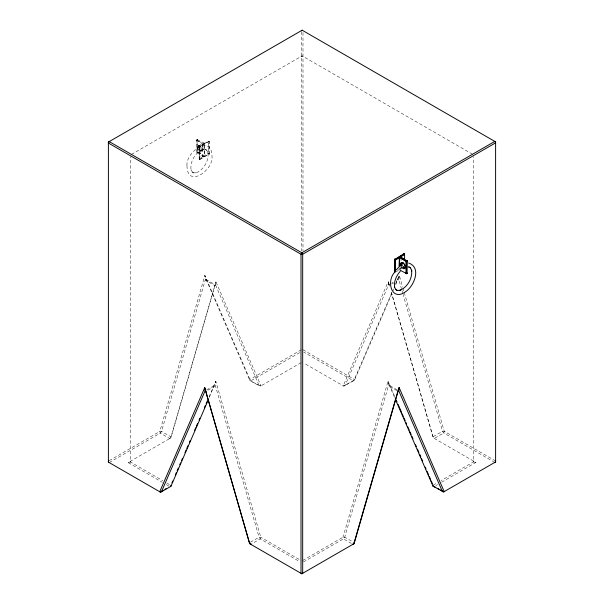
<?xml version="1.0" encoding="UTF-8"?>
<svg xmlns="http://www.w3.org/2000/svg" width="604" height="604" viewBox="0 0 604 604"><rect width="100%" height="100%" fill="white"/><g stroke="black" fill="none" stroke-linecap="round" stroke-linejoin="round"><path stroke-width="0.45" stroke-dasharray="3.02 2.27" d="M130.615 461.139L130.615 462.098L162.801 480.686M203.767 156.866L202.718 156.662L199.161 158.716L199.509 159.328L203.767 156.866L196.504 152.268L197.787 151.929L204.001 155.522L208.259 153.469L209.286 154.058L208.259 153.469L208.607 141.034L209.286 141.427L209.286 154.058L199.833 159.516L199.161 159.124L199.161 146.493L200.188 147.082L199.833 159.516M203.767 143.828L202.718 144.031L196.504 140.037L203.767 143.828L199.161 146.493L199.486 147.082L209.286 141.427M199.161 159.124L199.161 158.716M202.718 144.439L202.718 144.031L202.718 156.662L202.718 156.262M404.242 267.021L399.984 269.475L401.033 268.871M473.385 460.98L473.385 461.939L441.146 480.558M209.127 396.745L215.824 381.26L260.792 537.258L260.294 538.896L250.841 544.355M209.316 397.455L215.824 381.26L215.432 385.896L259.063 537.22L260.294 538.896L299.41 561.486M391.868 292.532L354.329 379.403L353.159 380.656L343.706 386.107L303.774 363.049M395.582 283.933L399.297 275.333L402.679 287.051M391.679 294.11L354.389 380.399L343.706 386.107M393.166 290.66L393.914 288.938M395.779 284.62L399.297 275.333L398.912 279.962L401.788 289.928M196.504 140.445L196.851 139.834M199.161 146.893L199.509 146.289M208.931 154.262L209.286 153.658M169.747 438.549L170.985 436.873L215.96 281.834L261.003 385.858L259.275 385.896L249.837 380.452L206.138 279.531L204.862 275.424L159.811 431.46L160.317 433.098L169.747 438.549L170.917 437.87L215.96 281.834L215.575 284.982L259.275 385.896L261.003 385.858M472.554 154.254L302.136 55.87L301.305 56.353L302.974 56.353M197.085 139.705L204.703 143.291L204.348 156.527L197.085 151.929L197.085 139.705L197.787 139.705L197.787 151.929L196.851 152.872L196.504 152.268M131.43 154.428L302.136 55.87M197.433 139.501L196.504 140.037L196.504 152.669M198.641 145.609L199.222 145.277M204.348 143.495L208.607 141.034M201.351 150.728A2.899 1.676 60 0 0 200.649 146.304A2.899 1.676 60 0 0 197.984 147.482A2.899 1.676 60 0 0 201.351 150.728L201.932 150.396A2.899 1.676 60 0 0 201.23 145.964A2.899 1.676 60 0 0 198.565 147.142A2.899 1.676 60 0 0 201.932 150.396M399.017 268.856L404.265 266.228M397.847 270.335L403.917 266.832L403.57 266.228M395.144 272.276L399.403 269.814L399.055 270.018M206.659 389.92L214.541 385.375L215.432 385.896L206.772 390.894M390.931 283.54L388.568 284.899L344.937 385.858L343.208 385.82L388.176 281.751L389.459 285.42L388.568 284.899L388.176 281.751L389.482 286.258M391.717 283.08L393.295 282.174M396.443 280.354L398.013 279.448L398.912 279.962L396.549 281.328M391.822 284.054L393.4 283.148M109.211 460.678L159.811 431.46L161.547 431.422L170.985 436.873L170.917 437.87L128.116 462.581L162.348 482.347M301.321 349.761L249.905 379.448L249.837 380.452L260.505 386.152L301.305 362.589M109.226 462.596L160.317 433.098L161.547 431.422L205.239 280.052L204.862 275.424L249.905 379.448L251.068 380.701L299.72 352.608M250.396 542.226L259.063 537.22L260.792 537.258L301.026 560.489M302.695 560.489L342.997 537.22L344.725 537.183L353.378 542.173M433.083 485.208L437.115 482.883M303.495 561.954L343.495 538.859L344.725 537.183L388.425 385.813L388.04 381.184L342.997 537.22L343.495 538.859L351.362 543.396M435.884 485.518L437.515 484.574M441.599 482.219L475.884 462.422L433.151 437.749L391.301 292.57M128.116 462.581L130.615 462.098L130.615 156.783M208.259 141.238L208.961 141.238L208.961 153.469L204.348 156.527L204.001 143.291L204.703 143.291M200.188 159.313L199.486 159.313L199.486 147.082L208.931 141.223L209.286 141.827M475.884 462.422L473.385 461.939L473.385 156.625M206.16 149.822L203.714 149.399L201.864 149.769L202.665 149.543C195.092 152.752 190.003 161.562 191.007 169.724L190.811 168.916L191.415 170.706L193.001 172.616M192.835 172.518L194.412 172.925L197.131 172.563L196.33 172.797C203.903 169.588 208.992 160.777 207.98 152.616L208.184 153.424L207.134 150.879L205.994 149.724M205.3 149.324L206.847 150.222M192.14 172.117L193.688 173.008M397.183 389.837L389.323 385.292L388.04 381.184L394.744 396.654M397.077 390.803L388.425 385.813L389.323 385.292L394.925 398.232M302.989 349.761L354.329 379.403L354.389 380.399L353.159 380.656L303.774 352.14M495.605 460.965L444.272 431.331L442.543 431.294L433.091 436.752L433.151 437.749M494.774 462.415L443.766 432.962L442.543 431.294L403.094 294.458M166.825 483.011L170.041 484.869M166.425 484.702L169.679 486.582M402.936 287.957L403.978 291.566M404.235 292.464L444.272 431.331L443.766 432.962L434.321 438.421L433.091 436.752L391.551 292.668M402.045 290.834L402.83 293.552M202.038 149.498L202.046 149.928M198.527 146.077L198.535 146.508M401.033 257.583L401.033 261.343M401.033 266.047L401.033 269.278M302.989 32.563L302.989 250.932M301.321 31.627L301.321 250.932M403.351 267.225A2.899 1.676 60 0 1 402.845 266.734M402.264 267.066A2.899 1.676 60 0 1 401.819 266.47M402.347 268.123A3.397 1.963 60 0 1 401.237 266.84M403.631 267.383A3.397 1.963 60 0 1 403.034 266.802M186.976 165.715C187.172 188.78 213.386 170.358 212.019 156.617C211.823 133.56 185.609 151.982 186.976 165.715M206.138 279.531L205.239 280.052L214.677 285.503L215.575 284.982L206.138 279.531M197.289 147.565A3.397 1.963 60 0 0 201.238 151.37A3.397 1.963 60 0 0 200.407 146.183A3.397 1.963 60 0 0 197.289 147.565M198.573 146.817A3.397 1.963 60 0 0 202.521 150.63A3.397 1.963 60 0 0 201.691 145.443A3.397 1.963 60 0 0 198.573 146.817"/><path stroke-width="0.91" d="M249.671 543.676L204.703 387.685L205.088 390.833L161.457 491.784L160.234 492.041L108.395 462.113L108.395 142.068L302.159 30.2L495.605 141.887L495.605 142.854L302.679 254.239L301.011 254.239L108.395 143.035L108.395 142.068L109.226 141.585L301.841 252.797L302.679 254.239L302.679 573.317L301.841 573.8L249.671 543.676L204.703 387.685L159.728 491.754L161.457 491.784L170.909 486.333L208.569 399.184M108.395 462.113L108.395 461.146M394.465 271.883L394.472 271.483L394.82 272.087L394.82 259.048L395.492 259.841L395.492 271.128M399.984 256.443L401.033 256.64L404.589 254.586L404.242 253.982L399.984 256.443L407.255 261.041L405.971 261.381L399.75 257.787L395.492 259.841L394.465 259.652L403.917 253.793L404.589 254.186L404.589 259.826M401.033 257.047L401.033 256.64M404.589 254.586L404.589 254.186M495.605 460.965L495.605 461.932L494.774 462.415M354.163 542.634L354.095 543.63L352.932 544.302L354.163 542.634L397.598 392.17M433.083 485.208L433.015 486.205L443.683 491.905L495.605 461.932L495.605 141.887M444.189 491.618L442.453 491.656L398.761 390.743L399.138 387.594L444.189 491.618L443.683 491.905L440.543 490.093M171.966 482.755L172.706 481.033M175.311 475.008L176.421 472.434M177.168 470.712L178.286 468.13M179.773 464.687L180.513 462.966M181.63 460.391L182.37 458.67M184.975 452.645L186.085 450.071M186.832 448.349L187.942 445.767M189.43 442.324L190.177 440.61M194.639 430.29L195.749 427.707M196.496 425.986L197.606 423.404M199.094 419.969L199.841 418.247M204.295 407.926L205.413 405.344M206.16 403.623L207.27 401.041M108.395 143.035L109.226 141.585M394.465 259.652L394.82 259.048M394.321 272.668C386.303 281.464 391.566 301.774 405.427 291.838C414.072 286.349 421.841 267.346 408.666 263.057M396.254 269.92L398.444 267.534M400.233 271.317C396.458 275.613 393.702 281.449 394.623 287.277L394.427 286.47L395.024 288.259L396.617 290.169M301.321 30.683L302.159 30.2M403.917 253.793L403.57 253.997L404.265 253.997M400.173 270.26L406.666 273.604L406.666 261.381L399.403 256.776L394.797 259.841L394.797 272.072M406.318 273.808L407.255 273.272L407.255 272.865L406.9 273.469L407.255 260.634M160.234 492.041L163.382 490.221M164.96 489.316L166.53 488.402M398.761 390.743L397.862 391.256L399.138 387.594L354.095 543.63L301.841 573.8M406.666 273.604L405.971 273.604L405.971 261.381L406.9 260.437L407.255 261.041M302.679 573.317L301.011 573.317L301.011 254.239L301.841 252.797L494.774 141.404L495.605 142.854M408.198 266.96L409.776 267.376M396.443 290.071L398.021 290.486L400.746 290.116L399.946 290.35C407.511 287.142 412.6 278.331 411.596 270.169L411.792 270.977L410.75 268.44L409.603 267.278M408.916 266.877L410.463 267.776M395.756 289.671L397.304 290.569M435.824 487.368L433.015 486.205L395.295 399.093M437.394 488.274L438.972 489.187M205.088 390.833L205.987 391.347M250.018 543.238L250.841 544.355M396.232 400.097L396.971 401.819M398.089 404.393L401.441 412.132M402.189 413.853L403.306 416.428M404.046 418.149L405.163 420.731M405.911 422.445L406.651 424.167M407.768 426.749L409.255 430.184M410.003 431.905L411.12 434.487M411.868 436.201L412.985 438.783M415.59 444.801L416.33 446.522M417.447 449.097L418.934 452.539M419.682 454.261L420.799 456.835M421.547 458.557L422.664 461.139M425.269 467.156L426.009 468.87M427.126 471.452L428.614 474.895M429.361 476.609L430.478 479.191M431.226 480.912L432.343 483.487M170.849 485.329L170.909 486.333M399.75 266.251L399.403 256.776L399.055 267.195M402.053 265.458A2.899 1.676 60 0 1 403.11 262.513M405.594 267.255A2.899 1.676 60 0 1 404.891 267.768M404.091 263.88A2.899 1.676 60 0 1 405.186 267.104A2.899 1.676 60 0 1 403.298 267.912M401.464 265.798A2.899 1.676 60 0 1 401.471 263.17A2.899 1.676 60 0 1 403.585 263.389M400.822 266.054A3.397 1.963 60 0 1 401.864 262.581A3.397 1.963 60 0 1 405.163 266.379A3.397 1.963 60 0 1 402.974 268.531M402.105 265.315A3.397 1.963 60 0 1 401.954 262.453"/></g></svg>
